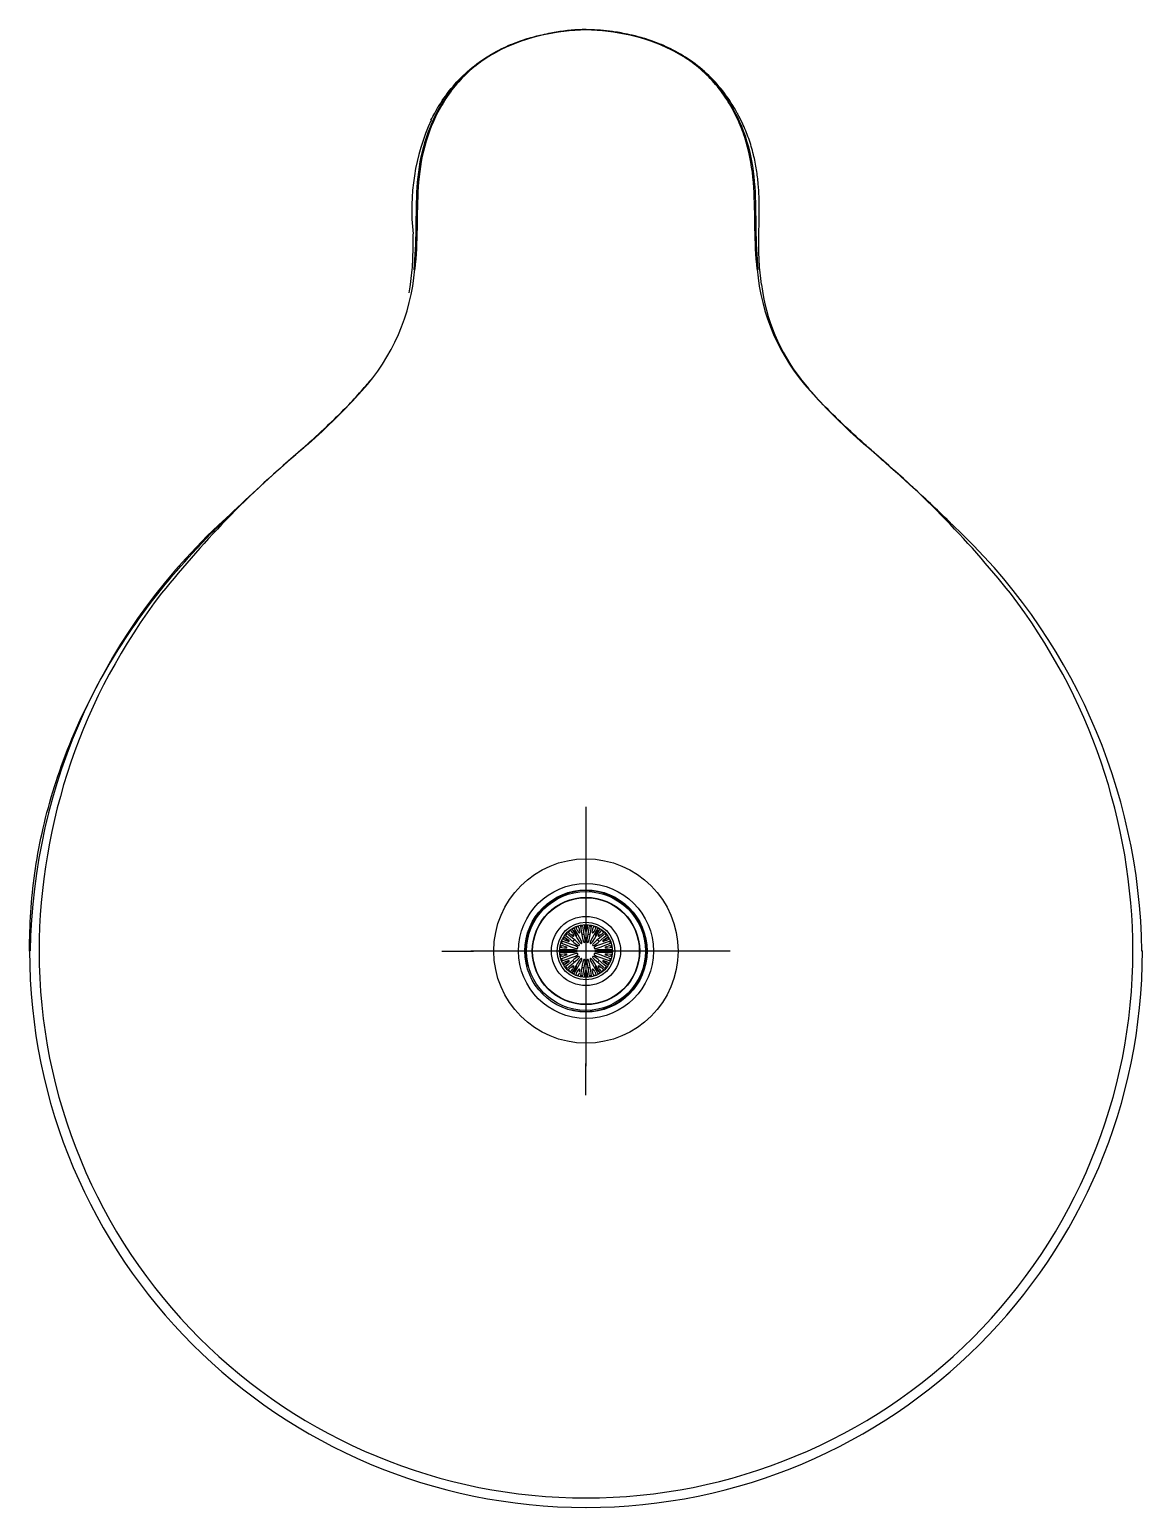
# Model space of a CAD drawing. Header units: millimetres. Extents: x -60 to 7633, y -2614 to 2146.
# Drawn here: x 6761.1 to 6954.2, y -1116 to -859.6 of the extents above; entities that cross this region are included whole.
import ezdxf
from ezdxf.lldxf.tags import DXFTag

# ---------------------------------------------------------------- set-up
doc = ezdxf.new("R2010")
doc.units = ezdxf.units.MM
doc.layers.get('0').update_dxf_attribs({"color": 250})
tags = doc.linetypes.add('CENTER2', pattern=[28.575, 19.05, -3.175, 3.175, -3.175]).pattern_tags.tags
tags[10:11] = [DXFTag(74, 4), DXFTag(75, 0), DXFTag(340, '0'), DXFTag(46, 0.0), DXFTag(50, 0.0), DXFTag(44, 0.0), DXFTag(45, 0.0)]
tags[8:9] = [DXFTag(74, 4), DXFTag(75, 0), DXFTag(340, '0'), DXFTag(46, 0.0), DXFTag(50, 0.0), DXFTag(44, 0.0), DXFTag(45, 0.0)]
tags[6:7] = [DXFTag(74, 4), DXFTag(75, 0), DXFTag(340, '0'), DXFTag(46, 0.0), DXFTag(50, 0.0), DXFTag(44, 0.0), DXFTag(45, 0.0)]
tags[4:5] = [DXFTag(74, 4), DXFTag(75, 0), DXFTag(340, '0'), DXFTag(46, 0.0), DXFTag(50, 0.0), DXFTag(44, 0.0), DXFTag(45, 0.0)]

msp = doc.modelspace()

# ---------------------------------------------------------------- linework, layer by layer
at = {"linetype": 'Continuous'}
for p, q in [((6858.61, -859.65), (6857.63, -859.62)), ((6856.3, -1015.23), (6856.45, -1015.64)), ((6856.67, -1015.13), (6856.75, -1015.61)), ((6857.14, -1015.54), (6857.06, -1015.06)), ((6857.43, -1015.46), (6857.43, -1015.03)), ((6857.83, -1015.03), (6857.83, -1015.46)), ((6858.21, -1015.06), (6858.12, -1015.54)), ((6858.52, -1015.61), (6858.6, -1015.13)), ((6858.82, -1015.64), (6858.97, -1015.23)), ((6853.98, -1017.93), (6853.52, -1017.77)), ((6854.06, -1017.64), (6853.68, -1017.42)), ((6853.88, -1017.08), (6854.26, -1017.3)), ((6854.11, -1017.66), (6854.06, -1017.64)), ((6854.1, -1016.77), (6854.47, -1017.09)), ((6854.61, -1017.84), (6854.19, -1017.69)), ((6854.26, -1017.3), (6854.3, -1017.33)), ((6854.73, -1016.78), (6854.35, -1016.46)), ((6854.35, -1017.37), (6854.71, -1017.67)), ((6854.47, -1017.09), (6855.55, -1017.98)), ((6854.9, -1016.53), (6854.62, -1016.2)), ((6855.8, -1017.68), (6854.73, -1016.78)), ((6854.95, -1016.57), (6854.9, -1016.53)), ((6854.93, -1015.94), (6855.21, -1016.27)), ((6855.35, -1016.91), (6855, -1016.62)), ((6855.21, -1016.27), (6855.24, -1016.32)), ((6855.24, -1015.72), (6855.48, -1016.15)), ((6855.27, -1016.38), (6855.5, -1016.78)), ((6855.48, -1016.15), (6856.18, -1017.36)), ((6855.83, -1015.95), (6855.58, -1015.52)), ((6856.23, -1018.04), (6855.8, -1017.68)), ((6856.53, -1017.16), (6855.83, -1015.95)), ((6856.07, -1015.77), (6855.92, -1015.36)), ((6856.1, -1015.82), (6856.07, -1015.77)), ((6856.37, -1016.28), (6856.14, -1015.89)), ((6856.18, -1017.36), (6856.46, -1017.84)), ((6856.45, -1015.64), (6856.46, -1015.69)), ((6856.46, -1017.84), (6856.71, -1018.13)), ((6856.47, -1015.75), (6856.55, -1016.21)), ((6856.81, -1017.64), (6856.53, -1017.16)), ((6856.75, -1015.61), (6856.99, -1016.99)), ((6856.94, -1018), (6856.81, -1017.64)), ((6856.99, -1016.99), (6857.09, -1017.54)), ((6857.09, -1017.54), (6857.22, -1017.9)), ((6857.39, -1016.92), (6857.14, -1015.54)), ((6857.48, -1017.47), (6857.39, -1016.92)), ((6857.44, -1015.52), (6857.43, -1015.46)), ((6857.54, -1016.04), (6857.46, -1015.59)), ((6857.48, -1017.85), (6857.48, -1017.47)), ((6857.81, -1015.58), (6857.73, -1016.04)), ((6857.88, -1016.92), (6857.78, -1017.47)), ((6857.78, -1017.47), (6857.78, -1017.85)), ((6857.83, -1015.46), (6857.82, -1015.52)), ((6858.12, -1015.54), (6857.88, -1016.92)), ((6858.05, -1017.9), (6858.18, -1017.54)), ((6858.18, -1017.54), (6858.28, -1016.99)), ((6858.28, -1016.99), (6858.52, -1015.61)), ((6858.46, -1017.64), (6858.33, -1018)), ((6858.74, -1017.16), (6858.46, -1017.64)), ((6858.56, -1018.13), (6858.81, -1017.84)), ((6858.72, -1016.21), (6858.8, -1015.77)), ((6859.44, -1015.95), (6858.74, -1017.16)), ((6858.81, -1015.69), (6858.82, -1015.64)), ((6858.81, -1017.84), (6859.09, -1017.36)), ((6859.14, -1015.88), (6858.9, -1016.28)), ((6859.47, -1017.68), (6859.04, -1018.04)), ((6859.09, -1017.36), (6859.79, -1016.15)), ((6859.2, -1015.77), (6859.17, -1015.82)), ((6859.34, -1015.36), (6859.2, -1015.77)), ((6859.69, -1015.52), (6859.44, -1015.95)), ((6860.54, -1016.78), (6859.47, -1017.68)), ((6859.72, -1017.98), (6860.79, -1017.09)), ((6859.77, -1016.78), (6859.99, -1016.39)), ((6859.79, -1016.15), (6860.03, -1015.72)), ((6860.28, -1016.61), (6859.92, -1016.91)), ((6860.03, -1016.32), (6860.06, -1016.27)), ((6860.06, -1016.27), (6860.34, -1015.94)), ((6860.37, -1016.53), (6860.32, -1016.57)), ((6860.65, -1016.2), (6860.37, -1016.53)), ((6860.91, -1016.46), (6860.54, -1016.78)), ((6860.56, -1017.67), (6860.91, -1017.38)), ((6861.1, -1017.68), (6860.66, -1017.84)), ((6860.79, -1017.09), (6861.17, -1016.77)), ((6860.97, -1017.33), (6861.01, -1017.3)), ((6861.01, -1017.3), (6861.39, -1017.08)), ((6861.21, -1017.64), (6861.16, -1017.66)), ((6861.59, -1017.42), (6861.21, -1017.64)), ((6861.75, -1017.77), (6861.28, -1017.93)), ((6853.68, -1019.28), (6853.19, -1019.28)), ((6853.19, -1019.68), (6853.68, -1019.68)), ((6853.65, -1018.98), (6853.22, -1018.9)), ((6853.22, -1020.05), (6853.65, -1019.98)), ((6853.29, -1018.51), (6853.72, -1018.58)), ((6853.72, -1020.37), (6853.29, -1020.44)), ((6853.39, -1018.14), (6853.85, -1018.31)), ((6853.7, -1018.98), (6853.65, -1018.98)), ((6853.65, -1019.98), (6853.7, -1019.98)), ((6855.08, -1019.28), (6853.68, -1019.28)), ((6853.68, -1019.68), (6855.08, -1019.68)), ((6853.72, -1018.58), (6853.77, -1018.6)), ((6853.77, -1020.35), (6853.72, -1020.37)), ((6853.77, -1019.98), (6854.23, -1019.98)), ((6854.23, -1018.98), (6853.78, -1018.98)), ((6853.83, -1018.62), (6854.27, -1018.78)), ((6854.27, -1020.17), (6853.84, -1020.32)), ((6853.85, -1018.31), (6855.16, -1018.79)), ((6855.16, -1020.16), (6853.85, -1020.64)), ((6855.3, -1018.41), (6853.98, -1017.93)), ((6855.64, -1019.28), (6855.08, -1019.28)), ((6855.08, -1019.68), (6855.64, -1019.68)), ((6855.16, -1018.79), (6855.69, -1018.98)), ((6855.69, -1019.97), (6855.16, -1020.16)), ((6855.83, -1018.6), (6855.3, -1018.41)), ((6855.3, -1020.54), (6855.83, -1020.35)), ((6855.55, -1017.98), (6855.98, -1018.34)), ((6856.01, -1019.34), (6855.64, -1019.28)), ((6855.64, -1019.68), (6856.01, -1019.61)), ((6855.69, -1018.98), (6856.06, -1019.05)), ((6856.06, -1019.91), (6855.69, -1019.97)), ((6856.15, -1018.79), (6855.83, -1018.6)), ((6855.83, -1020.35), (6856.15, -1020.16)), ((6855.98, -1018.34), (6856.3, -1018.53)), ((6856.3, -1020.42), (6855.98, -1020.61)), ((6856.48, -1018.33), (6856.23, -1018.04)), ((6859.04, -1018.04), (6858.79, -1018.33)), ((6858.97, -1018.53), (6859.29, -1018.34)), ((6859.29, -1020.61), (6858.97, -1020.42)), ((6859.44, -1018.6), (6859.12, -1018.79)), ((6859.12, -1020.16), (6859.44, -1020.35)), ((6859.21, -1019.05), (6859.58, -1018.98)), ((6859.58, -1019.97), (6859.21, -1019.91)), ((6859.63, -1019.28), (6859.26, -1019.34)), ((6859.26, -1019.61), (6859.63, -1019.68)), ((6859.29, -1018.34), (6859.72, -1017.98)), ((6859.97, -1018.41), (6859.44, -1018.6)), ((6859.44, -1020.35), (6859.97, -1020.54)), ((6859.58, -1018.98), (6860.11, -1018.79)), ((6860.11, -1020.16), (6859.58, -1019.97)), ((6860.19, -1019.28), (6859.63, -1019.28)), ((6859.63, -1019.68), (6860.19, -1019.68)), ((6861.28, -1017.93), (6859.97, -1018.41)), ((6860.11, -1018.79), (6861.42, -1018.31)), ((6861.42, -1020.64), (6860.11, -1020.16)), ((6861.59, -1019.28), (6860.19, -1019.28)), ((6860.19, -1019.68), (6861.59, -1019.68)), ((6861, -1018.78), (6861.43, -1018.63)), ((6861.44, -1020.33), (6861, -1020.17)), ((6861.5, -1018.98), (6861.04, -1018.98)), ((6861.04, -1019.98), (6861.49, -1019.98)), ((6861.42, -1018.31), (6861.88, -1018.14)), ((6861.5, -1018.6), (6861.55, -1018.58)), ((6861.55, -1020.37), (6861.5, -1020.35)), ((6861.55, -1018.58), (6861.98, -1018.51)), ((6861.98, -1020.44), (6861.55, -1020.37)), ((6861.62, -1018.98), (6861.57, -1018.98)), ((6861.57, -1019.98), (6861.62, -1019.98)), ((6862.08, -1019.28), (6861.59, -1019.28)), ((6861.59, -1019.68), (6862.08, -1019.68)), ((6862.05, -1018.9), (6861.62, -1018.98)), ((6861.62, -1019.98), (6862.05, -1020.05)), ((6954.18, -1019.48), (6954.08, -1019.48)), ((6853.85, -1020.64), (6853.39, -1020.81)), ((6853.52, -1021.19), (6853.98, -1021.02)), ((6853.68, -1021.53), (6854.06, -1021.31)), ((6854.26, -1021.66), (6853.88, -1021.87)), ((6853.98, -1021.02), (6855.3, -1020.54)), ((6854.06, -1021.31), (6854.11, -1021.29)), ((6854.47, -1021.87), (6854.1, -1022.18)), ((6854.17, -1021.27), (6854.61, -1021.11)), ((6854.3, -1021.62), (6854.26, -1021.66)), ((6854.35, -1022.49), (6854.73, -1022.17)), ((6854.71, -1021.28), (6854.36, -1021.57)), ((6855.55, -1020.97), (6854.47, -1021.87)), ((6854.62, -1022.76), (6854.9, -1022.42)), ((6854.73, -1022.17), (6855.8, -1021.27)), ((6854.9, -1022.42), (6854.95, -1022.38)), ((6855.21, -1022.68), (6854.93, -1023.01)), ((6854.99, -1022.35), (6855.35, -1022.05)), ((6855.24, -1022.63), (6855.21, -1022.68)), ((6855.48, -1022.8), (6855.24, -1023.23)), ((6855.5, -1022.17), (6855.28, -1022.56)), ((6856.18, -1021.59), (6855.48, -1022.8)), ((6855.98, -1020.61), (6855.55, -1020.97)), ((6855.58, -1023.43), (6855.83, -1023)), ((6855.8, -1021.27), (6856.23, -1020.91)), ((6855.83, -1023), (6856.53, -1021.79)), ((6856.13, -1023.08), (6856.37, -1022.67)), ((6856.46, -1021.11), (6856.18, -1021.59)), ((6856.23, -1020.91), (6856.48, -1020.62)), ((6856.71, -1020.82), (6856.46, -1021.11)), ((6856.55, -1022.74), (6856.47, -1023.18)), ((6856.53, -1021.79), (6856.81, -1021.31)), ((6856.99, -1021.96), (6856.75, -1023.34)), ((6856.81, -1021.31), (6856.94, -1020.95)), ((6857.09, -1021.41), (6856.99, -1021.96)), ((6857.22, -1021.05), (6857.09, -1021.41)), ((6857.14, -1023.41), (6857.39, -1022.03)), ((6857.39, -1022.03), (6857.48, -1021.48)), ((6857.46, -1023.37), (6857.54, -1022.91)), ((6857.48, -1021.48), (6857.48, -1021.1)), ((6857.73, -1022.91), (6857.81, -1023.36)), ((6857.78, -1021.1), (6857.78, -1021.48)), ((6857.78, -1021.48), (6857.88, -1022.03)), ((6857.88, -1022.03), (6858.12, -1023.41)), ((6858.18, -1021.41), (6858.05, -1021.05)), ((6858.28, -1021.96), (6858.18, -1021.41)), ((6858.52, -1023.34), (6858.28, -1021.96)), ((6858.33, -1020.95), (6858.46, -1021.31)), ((6858.46, -1021.31), (6858.74, -1021.79)), ((6858.81, -1021.11), (6858.56, -1020.82)), ((6858.8, -1023.2), (6858.72, -1022.74)), ((6858.74, -1021.79), (6859.44, -1023)), ((6858.79, -1020.62), (6859.04, -1020.91)), ((6859.09, -1021.59), (6858.81, -1021.11)), ((6858.9, -1022.67), (6859.13, -1023.06)), ((6859.04, -1020.91), (6859.47, -1021.27)), ((6859.79, -1022.8), (6859.09, -1021.59)), ((6859.72, -1020.97), (6859.29, -1020.61)), ((6859.44, -1023), (6859.69, -1023.43)), ((6859.47, -1021.27), (6860.54, -1022.17)), ((6860.79, -1021.87), (6859.72, -1020.97)), ((6860, -1022.58), (6859.77, -1022.17)), ((6860.03, -1023.23), (6859.79, -1022.8)), ((6859.92, -1022.05), (6860.26, -1022.34)), ((6859.97, -1020.54), (6861.28, -1021.02)), ((6860.06, -1022.68), (6860.03, -1022.63)), ((6860.34, -1023.01), (6860.06, -1022.68)), ((6860.32, -1022.38), (6860.37, -1022.42)), ((6860.37, -1022.42), (6860.65, -1022.76)), ((6860.54, -1022.17), (6860.91, -1022.49)), ((6860.92, -1021.58), (6860.56, -1021.28)), ((6860.66, -1021.11), (6861.08, -1021.26)), ((6861.17, -1022.18), (6860.79, -1021.87)), ((6861.01, -1021.66), (6860.97, -1021.62)), ((6861.39, -1021.87), (6861.01, -1021.66)), ((6861.16, -1021.29), (6861.21, -1021.31)), ((6861.21, -1021.31), (6861.59, -1021.53)), ((6861.28, -1021.02), (6861.75, -1021.19)), ((6861.88, -1020.81), (6861.42, -1020.64)), ((6855.92, -1023.59), (6856.07, -1023.18)), ((6856.07, -1023.18), (6856.1, -1023.13)), ((6856.45, -1023.32), (6856.3, -1023.72)), ((6856.46, -1023.26), (6856.45, -1023.32)), ((6856.75, -1023.34), (6856.67, -1023.82)), ((6857.06, -1023.89), (6857.14, -1023.41)), ((6857.43, -1023.49), (6857.44, -1023.43)), ((6857.43, -1023.92), (6857.43, -1023.49)), ((6857.82, -1023.43), (6857.83, -1023.49)), ((6857.83, -1023.49), (6857.83, -1023.92)), ((6858.12, -1023.41), (6858.21, -1023.89)), ((6858.6, -1023.82), (6858.52, -1023.34)), ((6858.82, -1023.32), (6858.81, -1023.26)), ((6858.97, -1023.72), (6858.82, -1023.32)), ((6859.17, -1023.13), (6859.2, -1023.18)), ((6859.2, -1023.18), (6859.34, -1023.59))]:
    msp.add_line(p, q, dxfattribs=at)
at = {"linetype": 'CENTER2'}
for p, q in [((6857.63, -994.48), (6857.63, -999.98)), ((6857.63, -999.48), (6857.63, -1039.48)), ((6832.63, -1019.48), (6838.14, -1019.48)), ((6877.63, -1019.48), (6837.63, -1019.48)), ((6882.63, -1019.48), (6877.13, -1019.48)), ((6857.63, -1044.48), (6857.63, -1038.97))]:
    msp.add_line(p, q, dxfattribs=at)
at = {"linetype": 'Continuous'}
for radius in [15.99, 11.7, 10.6, 10.32, 9.32, 9.25, 6, 5, 4.59]:
    msp.add_circle((6857.63, -1019.48), radius, dxfattribs=at)
for centre, radius, start, end in [((6857.79, -892.34), 32.72, 90.2683, 99.35), ((6857.95, -888.82), 29.17, 80.504, 88.697), ((6864.89, -890.86), 37.5, 155.5004, 186.4141), ((6792.13, -898.16), 35.94, 317.7747, 355.1377), ((6922.93, -898.25), 35.72, 184.7417, 222.3459), ((6794.3, -899.86), 33.11, 350.5905, 353.0393), ((6920.97, -899.86), 33.11, 186.9607, 218.1796), ((6794.3, -899.86), 33.11, 318.189, 321.746), ((6731.18, -843.23), 117.99, 311.5458, 317.9112), ((6920.97, -899.86), 33.11, 218.7296, 221.811), ((6984.09, -843.23), 117.99, 222.0889, 228.4541), ((6921.45, -1067.02), 175.79, 129.5823, 141.432), ((6794.6, -1066.26), 174.71, 38.5311, 50.4546), ((7032.57, -1191.95), 342.96, 131.2151, 133.6434), ((6441.7, -1460.55), 703.81, 47.81585, 48.47599), ((6864.71, -1021.1), 103.53, 131.6721, 179.0998), ((6851.26, -1020.92), 102.83, 0.8029, 47.227), ((6865.39, -1019.98), 102.66, 142.4552, 179.7182), ((6849.89, -1019.98), 102.65, 0.28, 37.5466), ((6857.63, -1019.48), 10.48, 255, 195), ((6856.43, -1016.15), 0.934, 97.6414, 122.3586), ((6857.02, -1015.99), 0.934, 87.6414, 112.3586), ((6857.63, -1015.73), 1, 138.7158, 159.2189), ((6857.63, -1015.94), 0.934, 77.6414, 102.3586), ((6858.25, -1015.99), 0.934, 67.6414, 92.3586), ((6857.63, -1015.73), 1, 20.429, 42.0669), ((6858.84, -1016.15), 0.934, 57.6414, 82.3586), ((6854.31, -1018.27), 0.934, 147.6414, 172.3586), ((6854.57, -1017.71), 0.934, 137.6414, 162.3586), ((6854.98, -1016.82), 1, 201.5499, 249.2479), ((6854.93, -1017.2), 0.934, 127.6414, 152.3586), ((6854.64, -1017.75), 0.1, 250, 50), ((6855.36, -1016.77), 0.934, 117.6414, 142.3586), ((6855.87, -1016.41), 0.934, 107.6414, 132.3586), ((6854.98, -1016.82), 1, 287.6359, 312.5861), ((6854.98, -1016.82), 1, 0, 69.2315), ((6855.41, -1016.83), 0.1, 230, 30), ((6854.98, -1016.82), 1, 351.7975, 0), ((6856.45, -1016.23), 0.1, 210, 10), ((6857.63, -1015.73), 1, 219.7126, 253.0254), ((6857.35, -1017.85), 0.137, 200, 0), ((6857.63, -1016.02), 0.1, 190, 350), ((6857.92, -1017.85), 0.136, 180, 340), ((6857.63, -1015.73), 1, 287.2029, 319.3628), ((6858.82, -1016.23), 0.1, 170, 330), ((6860.29, -1016.82), 1, 111.3468, 188.9326), ((6860.29, -1016.82), 1, 227.3148, 252.0079), ((6859.4, -1016.41), 0.934, 47.6414, 72.3586), ((6859.86, -1016.83), 0.1, 150, 310), ((6859.91, -1016.77), 0.934, 37.6414, 62.3586), ((6860.63, -1017.75), 0.1, 130, 290), ((6860.29, -1016.82), 1, 291.7729, 339.4694), ((6860.34, -1017.2), 0.934, 27.6414, 52.3586), ((6860.7, -1017.71), 0.934, 17.6414, 42.3586), ((6860.96, -1018.27), 0.934, 7.6414, 32.3586), ((6857.63, -1019.47), 96.54, 180.0005, 270.0005), ((6857.63, -1019.48), 94.89, 179.9988, 270.0011), ((6854.1, -1019.48), 0.934, 167.6414, 192.3586), ((6853.88, -1019.48), 1, 110.0274, 132.2457), ((6854.15, -1018.86), 0.934, 157.6414, 182.3586), ((6854.15, -1020.09), 0.934, 177.6414, 202.3586), ((6853.88, -1019.48), 1, 228.223, 249.5458), ((6854.23, -1018.88), 0.1, 270, 70), ((6854.23, -1020.08), 0.1, 290, 90), ((6853.88, -1019.48), 1, 0, 11.7917), ((6853.88, -1019.48), 1, 348.2598, 0), ((6855.98, -1019.48), 0.137, 280, 80), ((6856.08, -1018.91), 0.137, 260, 60), ((6856.08, -1020.04), 0.136, 300, 100), ((6856.37, -1018.41), 0.136, 240, 40), ((6856.37, -1020.54), 0.137, 320, 120), ((6856.81, -1018.05), 0.136, 220, 20), ((6857.64, -1019.48), 94.89, 269.9989, 0.0012), ((6857.64, -1019.47), 96.54, 269.9995, 359.9995), ((6858.46, -1018.05), 0.137, 160, 320), ((6858.9, -1018.41), 0.137, 140, 300), ((6858.9, -1020.54), 0.137, 60, 220), ((6859.19, -1018.91), 0.137, 120, 280), ((6859.19, -1020.04), 0.137, 80, 240), ((6859.28, -1019.48), 0.137, 100, 260), ((6861.38, -1019.48), 1, 168.3416, 191.7818), ((6861.04, -1018.88), 0.1, 110, 270), ((6861.04, -1020.08), 0.1, 90, 250), ((6861.38, -1019.48), 1, 291.0508, 311.8462), ((6861.38, -1019.48), 1, 48.729, 68.8546), ((6861.12, -1018.86), 0.934, 357.6414, 22.3586), ((6861.12, -1020.09), 0.934, 337.6414, 2.3586), ((6861.17, -1019.48), 0.934, 347.6414, 12.3586), ((6854.31, -1020.68), 0.934, 187.6414, 212.3586), ((6854.57, -1021.24), 0.934, 197.6414, 222.3586), ((6854.98, -1022.13), 1, 109.6322, 158.7687), ((6854.93, -1021.75), 0.934, 207.6414, 232.3586), ((6854.64, -1021.2), 0.1, 310, 110), ((6855.36, -1022.18), 0.934, 217.6414, 242.3586), ((6854.98, -1022.13), 1, 47.2866, 71.9685), ((6854.98, -1022.13), 1, 290.8311, 0), ((6855.41, -1022.12), 0.1, 330, 130), ((6854.98, -1022.13), 1, 0, 8.4767), ((6856.45, -1022.72), 0.1, 350, 150), ((6856.81, -1020.9), 0.137, 340, 140), ((6857.63, -1023.23), 1, 107.36, 138.6135), ((6857.35, -1021.1), 0.137, 0, 160), ((6857.63, -1022.93), 0.1, 10, 170), ((6857.92, -1021.1), 0.136, 20, 180), ((6857.63, -1023.23), 1, 39.8683, 73.0144), ((6858.46, -1020.9), 0.137, 40, 200), ((6858.82, -1022.72), 0.1, 30, 190), ((6860.29, -1022.13), 1, 171.815, 248.453), ((6860.29, -1022.13), 1, 107.4815, 132.5356), ((6859.86, -1022.12), 0.1, 50, 210), ((6859.91, -1022.18), 0.934, 297.6414, 322.3586), ((6860.63, -1021.2), 0.1, 70, 230), ((6860.29, -1022.13), 1, 21.1051, 70.6968), ((6860.34, -1021.75), 0.934, 307.6414, 332.3586), ((6860.7, -1021.24), 0.934, 317.6414, 342.3586), ((6860.96, -1020.68), 0.934, 327.6414, 352.3586), ((6855.87, -1022.54), 0.934, 227.6414, 252.3586), ((6856.43, -1022.8), 0.934, 237.6414, 262.3586), ((6857.02, -1022.96), 0.934, 247.6414, 272.3586), ((6857.63, -1023.23), 1, 199.7993, 222.3795), ((6857.63, -1023.01), 0.934, 257.6414, 282.3586), ((6858.25, -1022.96), 0.934, 267.6414, 292.3586), ((6857.63, -1023.23), 1, 318.4406, 338.4597), ((6858.84, -1022.8), 0.934, 277.6414, 302.3586), ((6859.4, -1022.54), 0.934, 287.6414, 312.3586)]:
    msp.add_arc(centre, radius, start, end, dxfattribs=at)
for points, knots in [([(6827.8, -901.33), (6828.05, -898.95), (6828.13, -896.56), (6828.2, -891.77), (6828.2, -889.38), (6828.51, -884.62), (6828.84, -882.25), (6830.1, -877.59), (6831.01, -875.32), (6833.41, -871.08), (6834.91, -869.09), (6838.46, -865.68), (6840.56, -864.21), (6845.07, -861.95), (6847.5, -861.13), (6852.5, -859.98), (6855.05, -859.63), (6857.63, -859.63)], [0, 0, 0, 0, 0.125, 0.125, 0.25, 0.25, 0.375, 0.375, 0.5, 0.5, 0.625, 0.625, 0.75, 0.75, 0.875, 0.875, 1, 1, 1, 1]), ([(6857.63, -859.67), (6856.36, -859.67), (6855.08, -859.75), (6852.55, -860.07), (6851.3, -860.3), (6847.56, -861.16), (6845.16, -861.96), (6841.8, -863.64), (6840.71, -864.29), (6838.66, -865.73), (6837.7, -866.51), (6835.94, -868.21), (6835.13, -869.12), (6833.64, -871.07), (6832.96, -872.1), (6831.18, -875.27), (6830.28, -877.5), (6829.02, -882.18), (6828.69, -884.55), (6828.37, -889.3), (6828.37, -891.69), (6828.28, -896.46), (6828.18, -898.84), (6827.94, -901.21)], [0, 0, 0, 0, 0.0625, 0.0625, 0.125, 0.125, 0.25, 0.25, 0.3125, 0.3125, 0.375, 0.375, 0.4375, 0.4375, 0.5, 0.5, 0.625, 0.625, 0.75, 0.75, 0.875, 0.875, 1, 1, 1, 1]), ([(6830.74, -875.34), (6830.94, -874.93), (6831.16, -874.51), (6832.68, -871.74), (6834.34, -869.5), (6838.32, -865.66), (6840.67, -864.09), (6844.03, -862.43), (6845.11, -861.99), (6847.04, -861.3), (6847.88, -861.05), (6850.05, -860.48), (6851.01, -860.3), (6852.05, -860.11), (6852.26, -860.08), (6852.47, -860.05)], [0.5518154, 0.5518154, 0.5518154, 0.5518154, 0.5625, 0.5625, 0.625, 0.625, 0.6875, 0.6875, 0.71875, 0.71875, 0.75, 0.75, 0.8125, 0.8125, 0.8286059, 0.8286059, 0.8286059, 0.8286059]), ([(6857.63, -859.63), (6860.19, -859.63), (6862.76, -859.98), (6867.68, -861.11), (6870.07, -861.9), (6874.61, -864.15), (6876.68, -865.57), (6879.38, -868.14), (6880.21, -869.07), (6881.71, -871), (6882.38, -872.02), (6884.2, -875.19), (6885.12, -877.46), (6886.4, -882.1), (6886.74, -884.5), (6887.07, -889.3), (6887.06, -891.71), (6887.13, -896.53), (6887.22, -898.93), (6887.47, -901.33)], [0, 0, 0, 0, 0.125, 0.125, 0.25, 0.25, 0.375, 0.375, 0.4375, 0.4375, 0.5, 0.5, 0.625, 0.625, 0.75, 0.75, 0.875, 0.875, 1, 1, 1, 1]), ([(6887.33, -901.21), (6887.09, -898.85), (6886.99, -896.48), (6886.9, -891.74), (6886.9, -889.36), (6886.59, -884.65), (6886.27, -882.32), (6885.37, -878.88), (6885, -877.75), (6884.11, -875.5), (6883.58, -874.38), (6882.4, -872.25), (6881.74, -871.22), (6880.26, -869.26), (6879.43, -868.32), (6876.75, -865.71), (6874.71, -864.28), (6870.15, -861.98), (6867.75, -861.17), (6862.79, -860.02), (6860.22, -859.67), (6857.63, -859.67)], [0, 0, 0, 0, 0.125, 0.125, 0.25, 0.25, 0.375, 0.375, 0.4375, 0.4375, 0.5, 0.5, 0.5625, 0.5625, 0.625, 0.625, 0.75, 0.75, 0.875, 0.875, 1, 1, 1, 1]), ([(6883.95, -874.22), (6883.93, -874.18), (6883.91, -874.15), (6882.59, -871.74), (6880.93, -869.5), (6876.95, -865.66), (6874.6, -864.09), (6871.24, -862.43), (6870.16, -861.99), (6868.23, -861.3), (6867.39, -861.05), (6865.22, -860.48), (6864.26, -860.3), (6863.21, -860.11), (6862.99, -860.08), (6862.77, -860.04)], [0.5615243, 0.5615243, 0.5615243, 0.5615243, 0.5625, 0.5625, 0.625, 0.625, 0.6875, 0.6875, 0.71875, 0.71875, 0.75, 0.75, 0.8125, 0.8125, 0.8294094, 0.8294094, 0.8294094, 0.8294094]), ([(6887.62, -896.68), (6887.62, -896.58), (6887.61, -895.7), (6887.66, -893.88), (6887.7, -891.31), (6887.68, -888.8), (6887.54, -886.33), (6887.25, -883.88), (6886.72, -881.24), (6885.91, -878.55), (6884.94, -876.11), (6884.24, -874.8), (6883.91, -874.2)], [0, 0, 0, 0, 0.011923, 0.124346, 0.233492, 0.352378, 0.448906, 0.555393, 0.67137, 0.796468, 0.920375, 1, 1, 1, 1]), ([(6827.17, -903.82), (6827.38, -902.43), (6827.5, -901.13), (6827.65, -898.33), (6827.66, -896.83), (6827.63, -895.24), (6827.63, -895.18), (6827.63, -895.12)], [0.34938032, 0.34938032, 0.34938032, 0.34938032, 0.375, 0.375, 0.40625, 0.40625, 0.40744282, 0.40744282, 0.40744282, 0.40744282]), ([(6888.1, -903.82), (6887.89, -902.43), (6887.77, -901.13), (6887.64, -898.82), (6887.62, -897.78), (6887.62, -896.74)], [0.34938032, 0.34938032, 0.34938032, 0.34938032, 0.375, 0.375, 0.39634329, 0.39634329, 0.39634329, 0.39634329]), ([(6908.26, -933.6), (6907.47, -932.89), (6906.7, -932.21), (6903.35, -929.19), (6900.99, -926.99), (6897.71, -923.56), (6896.66, -922.4), (6895.15, -920.55), (6894.63, -919.88), (6894.14, -919.21)], [0.20971417, 0.20971417, 0.20971417, 0.20971417, 0.21875, 0.21875, 0.25, 0.25, 0.265625, 0.265625, 0.27426001, 0.27426001, 0.27426001, 0.27426001]), ([(6806.62, -933.94), (6807.56, -933.11), (6808.45, -932.31), (6811.91, -929.19), (6814.28, -926.99), (6817.33, -923.8), (6818.16, -922.89), (6818.96, -921.95)], [0.20826291, 0.20826291, 0.20826291, 0.20826291, 0.21875, 0.21875, 0.25, 0.25, 0.26235056, 0.26235056, 0.26235056, 0.26235056]), ([(6921.12, -945.46), (6918.87, -943.22), (6916.68, -941.17), (6914.53, -939.22), (6914.42, -939.11), (6914.31, -939.01)], [0.16797875, 0.16797875, 0.16797875, 0.16797875, 0.1875, 0.1875, 0.18856185, 0.18856185, 0.18856185, 0.18856185]), ([(6761.09, -1019.48), (6761.09, -1014.99), (6761.36, -1010.57), (6762.64, -1001.43), (6763.66, -996.71), (6766.61, -987.03), (6768.54, -982.06), (6773.37, -972.19), (6776.26, -967.29), (6782.78, -958), (6786.4, -953.62), (6792.09, -947.5), (6794.12, -945.46), (6796.09, -943.57)], [0, 0, 0, 0, 0.03125, 0.03125, 0.0625, 0.0625, 0.09375, 0.09375, 0.125, 0.125, 0.15625, 0.15625, 0.1736203, 0.1736203, 0.1736203, 0.1736203])]:
    msp.add_open_spline(points, degree=3, knots=knots, dxfattribs=at)

doc.saveas('drawing.dxf')
